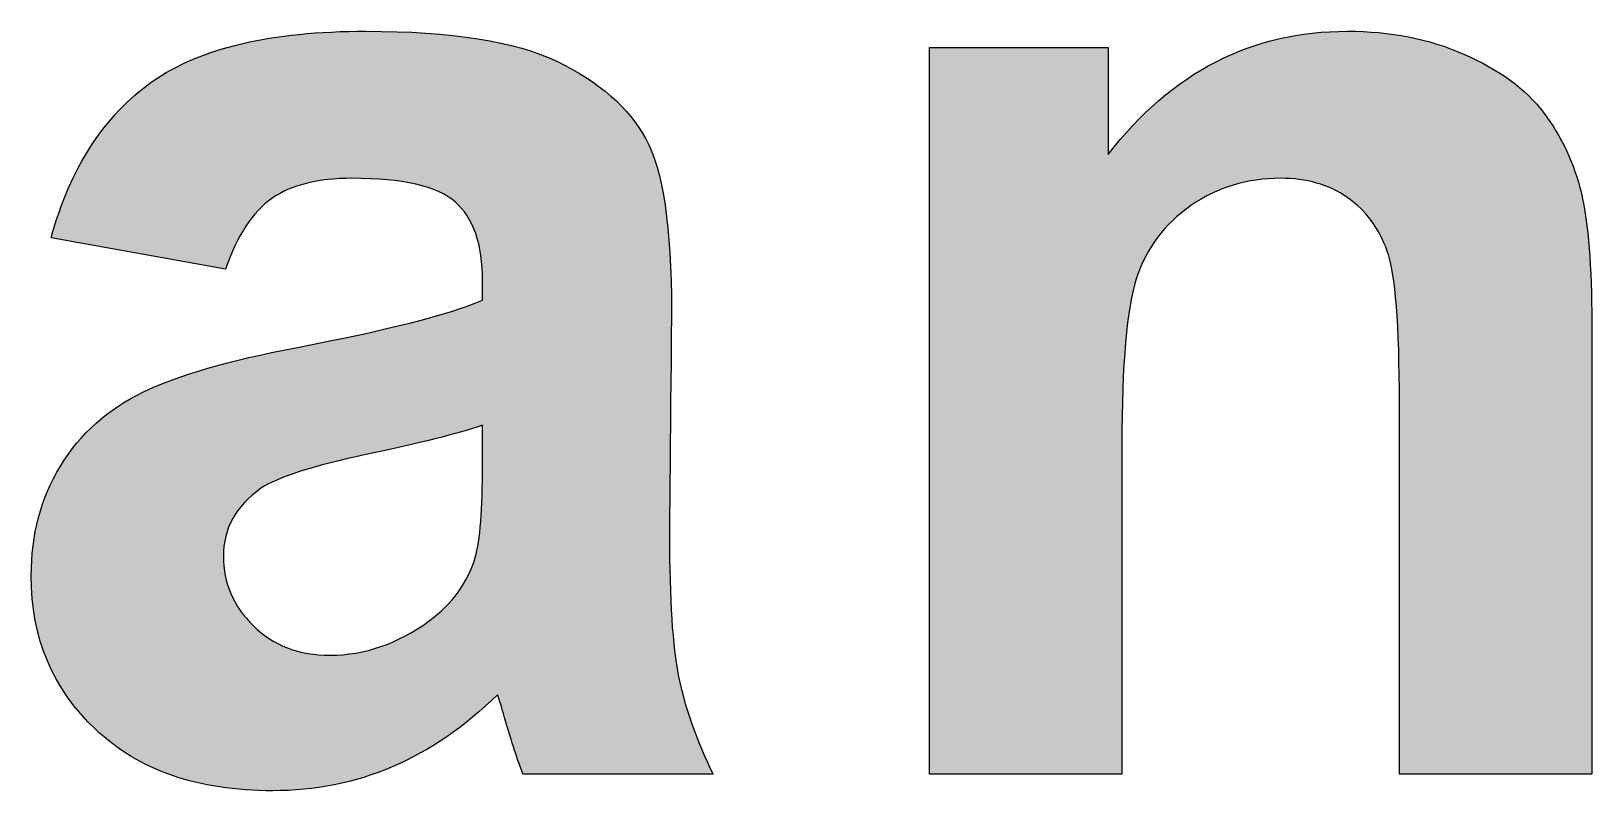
# Model space of a CAD drawing. Header units: millimetres. Extents: x 189 to 1029, y 82 to 676.
# Drawn here: x 929.598 to 933.763, y 103.301 to 105.327 of the extents above; entities that cross this region are included whole.
import ezdxf
from ezdxf.enums import TextEntityAlignment as Align

# ---------------------------------------------------------------- set-up
doc = ezdxf.new("R2010")
doc.units = ezdxf.units.MM
doc.header["$LTSCALE"] = 2
doc.layers.add('1粗实线', color=7, linetype='Continuous', lineweight=35)
doc.layers.add('5标注层', color=3, linetype='Continuous', lineweight=18)
doc.layers.add('6文本', color=2, linetype='Continuous')
doc.layers.add('图框层', color=7, linetype='Continuous')
doc.styles.add('文字', font='isocp.shx', dxfattribs={"bigfont": 'gbcbig.shx'})

# ---------------------------------------------------------------- blocks, each defined once
blk = doc.blocks.new('LOGO')
at = {"layer": '6文本'}
h = blk.add_hatch(color=2, dxfattribs=at)
h.dxf.hatch_style = 1
edge = h.paths.add_edge_path()
edge.add_spline(control_points=[(-43.7278, 6.6356), (-43.7505, 6.6772), (-43.7899, 6.7115), (-43.8459, 6.7388), (-43.8459, 6.7388)], knot_values=[0.16, 0.16, 0.16, 0.16, 0.2, 0.2, 0.2, 0.2, 0.2], degree=3, periodic=0)
edge.add_spline(control_points=[(-43.8459, 6.7388), (-43.9019, 6.7655), (-43.9871, 6.7791), (-44.1015, 6.7791), (-44.1015, 6.7791)], knot_values=[0.12, 0.12, 0.12, 0.12, 0.16, 0.16, 0.16, 0.16, 0.16], degree=3, periodic=0)
edge.add_spline(control_points=[(-44.1015, 6.7791), (-44.2275, 6.7791), (-44.3225, 6.7567), (-44.3865, 6.7119), (-44.3865, 6.7119)], knot_values=[0.08, 0.08, 0.08, 0.08, 0.12, 0.12, 0.12, 0.12, 0.12], degree=3, periodic=0)
edge.add_spline(control_points=[(-44.3865, 6.7119), (-44.4505, 6.6667), (-44.4956, 6.5972), (-44.5214, 6.5034), (-44.5214, 6.5034)], knot_values=[0.04, 0.04, 0.04, 0.04, 0.08, 0.08, 0.08, 0.08, 0.08], degree=3, periodic=0)
edge.add_spline(control_points=[(-44.5214, 6.5034), (-44.5214, 6.5034), (-44.2888, 6.4618), (-44.2888, 6.4618)], knot_values=[0, 0, 0, 0, 0.04, 0.04, 0.04, 0.04], degree=3, periodic=0)
edge.add_spline(control_points=[(-44.2888, 6.4618), (-44.2729, 6.5066), (-44.2524, 6.5379), (-44.2268, 6.5561), (-44.2268, 6.5561)], knot_values=[0.96, 0.96, 0.96, 0.96, 1, 1, 1, 1, 1], degree=3, periodic=0)
edge.add_spline(control_points=[(-44.2268, 6.5561), (-44.2014, 6.5739), (-44.1654, 6.5829), (-44.1201, 6.5829), (-44.1201, 6.5829), (-44.0522, 6.5829), (-44.0062, 6.5724), (-43.9821, 6.5514), (-43.9821, 6.5514)], knot_values=[0.88, 0.88, 0.88, 0.88, 0.92, 0.92, 0.92, 0.92, 0.96, 0.96, 0.96, 0.96, 0.96], degree=3, periodic=0)
edge.add_spline(control_points=[(-43.9821, 6.5514), (-43.9578, 6.5304), (-43.9457, 6.4952), (-43.9457, 6.4457), (-43.9457, 6.4457)], knot_values=[0.84, 0.84, 0.84, 0.84, 0.88, 0.88, 0.88, 0.88, 0.88], degree=3, periodic=0)
edge.add_spline(control_points=[(-43.9457, 6.4457), (-43.9457, 6.4457), (-43.9457, 6.4204), (-43.9457, 6.4204), (-43.9457, 6.4204)], knot_values=[0.8, 0.8, 0.8, 0.8, 0.84, 0.84, 0.84, 0.84, 0.84], degree=3, periodic=0)
edge.add_spline(control_points=[(-43.9457, 6.4204), (-43.9919, 6.4008), (-44.0748, 6.3798), (-44.195, 6.357), (-44.195, 6.357)], knot_values=[0.76, 0.76, 0.76, 0.76, 0.8, 0.8, 0.8, 0.8, 0.8], degree=3, periodic=0)
edge.add_spline(control_points=[(-44.195, 6.357), (-44.2835, 6.3401), (-44.3516, 6.3205), (-44.3988, 6.2977), (-44.3988, 6.2977)], knot_values=[0.72, 0.72, 0.72, 0.72, 0.76, 0.76, 0.76, 0.76, 0.76], degree=3, periodic=0)
edge.add_spline(control_points=[(-44.3988, 6.2977), (-44.446, 6.2749), (-44.4828, 6.2422), (-44.5089, 6.199), (-44.5089, 6.199)], knot_values=[0.68, 0.68, 0.68, 0.68, 0.72, 0.72, 0.72, 0.72, 0.72], degree=3, periodic=0)
edge.add_spline(control_points=[(-44.5089, 6.199), (-44.5352, 6.1563), (-44.5479, 6.1073), (-44.5479, 6.0528), (-44.5479, 6.0528), (-44.5479, 5.9698), (-44.5192, 5.9015), (-44.4617, 5.8476), (-44.4617, 5.8476)], knot_values=[0.6, 0.6, 0.6, 0.6, 0.64, 0.64, 0.64, 0.64, 0.68, 0.68, 0.68, 0.68, 0.68], degree=3, periodic=0)
edge.add_spline(control_points=[(-44.4617, 5.8476), (-44.4042, 5.7931), (-44.3256, 5.766), (-44.2257, 5.766), (-44.2257, 5.766), (-44.1692, 5.766), (-44.1161, 5.7764), (-44.0661, 5.798), (-44.0661, 5.798)], knot_values=[0.52, 0.52, 0.52, 0.52, 0.56, 0.56, 0.56, 0.56, 0.6, 0.6, 0.6, 0.6, 0.6], degree=3, periodic=0)
edge.add_spline(control_points=[(-44.0661, 5.798), (-44.016, 5.8191), (-43.9695, 5.8515), (-43.9257, 5.8941), (-43.9257, 5.8941)], knot_values=[0.48, 0.48, 0.48, 0.48, 0.52, 0.52, 0.52, 0.52, 0.52], degree=3, periodic=0)
edge.add_spline(control_points=[(-43.9257, 5.8941), (-43.9237, 5.8888), (-43.9205, 5.8786), (-43.9164, 5.8637), (-43.9164, 5.8637)], knot_values=[0.44, 0.44, 0.44, 0.44, 0.48, 0.48, 0.48, 0.48, 0.48], degree=3, periodic=0)
edge.add_spline(control_points=[(-43.9164, 5.8637), (-43.9066, 5.8303), (-43.8983, 5.8051), (-43.8918, 5.788), (-43.8918, 5.788)], knot_values=[0.4, 0.4, 0.4, 0.4, 0.44, 0.44, 0.44, 0.44, 0.44], degree=3, periodic=0)
edge.add_spline(control_points=[(-43.8918, 5.788), (-43.8918, 5.788), (-43.6381, 5.788), (-43.6381, 5.788), (-43.6381, 5.788)], knot_values=[0.36, 0.36, 0.36, 0.36, 0.4, 0.4, 0.4, 0.4, 0.4], degree=3, periodic=0)
edge.add_spline(control_points=[(-43.6381, 5.788), (-43.6605, 5.8342), (-43.6757, 5.8774), (-43.6841, 5.918), (-43.6841, 5.918)], knot_values=[0.32, 0.32, 0.32, 0.32, 0.36, 0.36, 0.36, 0.36, 0.36], degree=3, periodic=0)
edge.add_spline(control_points=[(-43.6841, 5.918), (-43.6923, 5.9584), (-43.6963, 6.0212), (-43.6963, 6.1068), (-43.6963, 6.1068)], knot_values=[0.28, 0.28, 0.28, 0.28, 0.32, 0.32, 0.32, 0.32, 0.32], degree=3, periodic=0)
edge.add_spline(control_points=[(-43.6963, 6.1068), (-43.6963, 6.1068), (-43.6936, 6.4061), (-43.6936, 6.4061), (-43.6936, 6.4061)], knot_values=[0.24, 0.24, 0.24, 0.24, 0.28, 0.28, 0.28, 0.28, 0.28], degree=3, periodic=0)
edge.add_spline(control_points=[(-43.6936, 6.4061), (-43.6936, 6.5172), (-43.705, 6.594), (-43.7278, 6.6356), (-43.7278, 6.6356)], knot_values=[0.2, 0.2, 0.2, 0.2, 0.24, 0.24, 0.24, 0.24, 0.24], degree=3, periodic=0)
edge = h.paths.add_edge_path(flags=16)
edge.add_spline(control_points=[(-43.9457, 6.2536), (-43.9457, 6.2536), (-43.9457, 6.2024), (-43.9457, 6.2024), (-43.9457, 6.2024)], knot_values=[0.9, 0.9, 0.9, 0.9, 1, 1, 1, 1, 1], degree=3, periodic=0)
edge.add_spline(control_points=[(-43.9457, 6.2024), (-43.9457, 6.1406), (-43.9488, 6.0995), (-43.9555, 6.0773), (-43.9555, 6.0773)], knot_values=[0.8, 0.8, 0.8, 0.8, 0.9, 0.9, 0.9, 0.9, 0.9], degree=3, periodic=0)
edge.add_spline(control_points=[(-43.9555, 6.0773), (-43.9654, 6.0437), (-43.9856, 6.0156), (-44.0168, 5.9925), (-44.0168, 5.9925)], knot_values=[0.7, 0.7, 0.7, 0.7, 0.8, 0.8, 0.8, 0.8, 0.8], degree=3, periodic=0)
edge.add_spline(control_points=[(-44.0168, 5.9925), (-44.0586, 5.9621), (-44.103, 5.9468), (-44.1492, 5.9468), (-44.1492, 5.9468), (-44.1544, 5.9468), (-44.1595, 5.947), (-44.1644, 5.9474)], knot_values=[0.587499, 0.587499, 0.587499, 0.587499, 0.687499, 0.687499, 0.687499, 0.687499, 0.7, 0.7, 0.7, 0.7], degree=3, periodic=0)
edge.add_spline(control_points=[(-44.1644, 5.9474), (-44.1693, 5.9478), (-44.1741, 5.9484), (-44.1789, 5.9492)], knot_values=[0.574999, 0.574999, 0.574999, 0.574999, 0.587499, 0.587499, 0.587499, 0.587499], degree=3, periodic=0)
edge.add_spline(control_points=[(-44.1789, 5.9492), (-44.1836, 5.95), (-44.1882, 5.951), (-44.1926, 5.9522)], knot_values=[0.5625, 0.5625, 0.5625, 0.5625, 0.574999, 0.574999, 0.574999, 0.574999], degree=3, periodic=0)
edge.add_spline(control_points=[(-44.1926, 5.9522), (-44.1994, 5.954), (-44.2058, 5.9563), (-44.212, 5.959)], knot_values=[0.54375, 0.54375, 0.54375, 0.54375, 0.5625, 0.5625, 0.5625, 0.5625], degree=3, periodic=0)
edge.add_spline(control_points=[(-44.212, 5.959), (-44.2162, 5.9609), (-44.2202, 5.9629), (-44.2241, 5.9651)], knot_values=[0.53125, 0.53125, 0.53125, 0.53125, 0.54375, 0.54375, 0.54375, 0.54375], degree=3, periodic=0)
edge.add_spline(control_points=[(-44.2241, 5.9651), (-44.228, 5.9674), (-44.2318, 5.9699), (-44.2355, 5.9725)], knot_values=[0.518751, 0.518751, 0.518751, 0.518751, 0.53125, 0.53125, 0.53125, 0.53125], degree=3, periodic=0)
edge.add_spline(control_points=[(-44.2355, 5.9725), (-44.2392, 5.9752), (-44.2428, 5.9781), (-44.2463, 5.9812)], knot_values=[0.506251, 0.506251, 0.506251, 0.506251, 0.518751, 0.518751, 0.518751, 0.518751], degree=3, periodic=0)
edge.add_spline(control_points=[(-44.2514, 5.986), (-44.2781, 6.0121), (-44.2915, 6.0433), (-44.2915, 6.079), (-44.2915, 6.079)], knot_values=[0.4, 0.4, 0.4, 0.4, 0.5, 0.5, 0.5, 0.5, 0.5], degree=3, periodic=0)
edge.add_spline(control_points=[(-44.2915, 6.079), (-44.2915, 6.1155), (-44.275, 6.1457), (-44.2414, 6.1694), (-44.2414, 6.1694)], knot_values=[0.3, 0.3, 0.3, 0.3, 0.4, 0.4, 0.4, 0.4, 0.4], degree=3, periodic=0)
edge.add_spline(control_points=[(-44.2414, 6.1694), (-44.2193, 6.1841), (-44.173, 6.199), (-44.1015, 6.2144), (-44.1015, 6.2144)], knot_values=[0.2, 0.2, 0.2, 0.2, 0.3, 0.3, 0.3, 0.3, 0.3], degree=3, periodic=0)
edge.add_spline(control_points=[(-44.1015, 6.2144), (-44.0306, 6.2295), (-43.9784, 6.2422), (-43.9457, 6.2536), (-43.9457, 6.2536)], knot_values=[0.1, 0.1, 0.1, 0.1, 0.2, 0.2, 0.2, 0.2, 0.2], degree=3, periodic=0)
h = blk.add_hatch(color=2, dxfattribs=at)
h.dxf.hatch_style = 1
edge = h.paths.add_edge_path()
edge.add_spline(control_points=[(-43.3493, 6.7574), (-43.3493, 6.7574), (-43.3493, 5.788), (-43.3493, 5.788), (-43.3493, 5.788)], knot_values=[0.526316, 0.526316, 0.526316, 0.526316, 0.578947, 0.578947, 0.578947, 0.578947, 0.578947], degree=3, periodic=0)
edge.add_spline(control_points=[(-43.3493, 5.788), (-43.3493, 5.788), (-43.0926, 5.788), (-43.0926, 5.788), (-43.0926, 5.788)], knot_values=[0.473684, 0.473684, 0.473684, 0.473684, 0.526316, 0.526316, 0.526316, 0.526316, 0.526316], degree=3, periodic=0)
edge.add_spline(control_points=[(-43.0926, 5.788), (-43.0926, 5.788), (-43.0926, 6.2267), (-43.0926, 6.2267), (-43.0926, 6.2267)], knot_values=[0.421053, 0.421053, 0.421053, 0.421053, 0.473684, 0.473684, 0.473684, 0.473684, 0.473684], degree=3, periodic=0)
edge.add_spline(control_points=[(-43.0926, 6.2267), (-43.0926, 6.3353), (-43.086, 6.4096), (-43.0731, 6.45), (-43.0731, 6.45)], knot_values=[0.368421, 0.368421, 0.368421, 0.368421, 0.421053, 0.421053, 0.421053, 0.421053, 0.421053], degree=3, periodic=0)
edge.add_spline(control_points=[(-43.0731, 6.45), (-43.0601, 6.4896), (-43.0356, 6.5222), (-43.0004, 6.5466), (-43.0004, 6.5466)], knot_values=[0.315789, 0.315789, 0.315789, 0.315789, 0.368421, 0.368421, 0.368421, 0.368421, 0.368421], degree=3, periodic=0)
edge.add_spline(control_points=[(-43.0004, 6.5466), (-42.9651, 6.5709), (-42.9252, 6.5829), (-42.881, 6.5829), (-42.881, 6.5829)], knot_values=[0.263158, 0.263158, 0.263158, 0.263158, 0.315789, 0.315789, 0.315789, 0.315789, 0.315789], degree=3, periodic=0)
edge.add_spline(control_points=[(-42.881, 6.5829), (-42.8463, 6.5829), (-42.8166, 6.5746), (-42.792, 6.5575), (-42.792, 6.5575)], knot_values=[0.210526, 0.210526, 0.210526, 0.210526, 0.263158, 0.263158, 0.263158, 0.263158, 0.263158], degree=3, periodic=0)
edge.add_spline(control_points=[(-42.792, 6.5575), (-42.7672, 6.5407), (-42.7494, 6.5164), (-42.7385, 6.4857), (-42.7385, 6.4857)], knot_values=[0.157895, 0.157895, 0.157895, 0.157895, 0.210526, 0.210526, 0.210526, 0.210526, 0.210526], degree=3, periodic=0)
edge.add_spline(control_points=[(-42.7385, 6.4857), (-42.7275, 6.4551), (-42.7223, 6.3873), (-42.7223, 6.2824), (-42.7223, 6.2824)], knot_values=[0.105263, 0.105263, 0.105263, 0.105263, 0.157895, 0.157895, 0.157895, 0.157895, 0.157895], degree=3, periodic=0)
edge.add_spline(control_points=[(-42.7223, 6.2824), (-42.7223, 6.2824), (-42.7223, 5.788), (-42.7223, 5.788), (-42.7223, 5.788)], knot_values=[0.052632, 0.052632, 0.052632, 0.052632, 0.105263, 0.105263, 0.105263, 0.105263, 0.105263], degree=3, periodic=0)
edge.add_spline(control_points=[(-42.7223, 5.788), (-42.7223, 5.788), (-42.4656, 5.788), (-42.4656, 5.788)], knot_values=[0, 0, 0, 0, 0.052632, 0.052632, 0.052632, 0.052632], degree=3, periodic=0)
edge.add_spline(control_points=[(-42.4656, 5.788), (-42.4656, 5.788), (-42.4656, 6.3904), (-42.4656, 6.3904), (-42.4656, 6.3904)], knot_values=[0.947368, 0.947368, 0.947368, 0.947368, 1, 1, 1, 1, 1], degree=3, periodic=0)
edge.add_spline(control_points=[(-42.4656, 6.3904), (-42.4656, 6.465), (-42.4702, 6.5227), (-42.4795, 6.5631), (-42.4795, 6.5631)], knot_values=[0.894737, 0.894737, 0.894737, 0.894737, 0.947368, 0.947368, 0.947368, 0.947368, 0.947368], degree=3, periodic=0)
edge.add_spline(control_points=[(-42.4795, 6.5631), (-42.4891, 6.6028), (-42.506, 6.6388), (-42.5301, 6.6707), (-42.5301, 6.6707)], knot_values=[0.842105, 0.842105, 0.842105, 0.842105, 0.894737, 0.894737, 0.894737, 0.894737, 0.894737], degree=3, periodic=0)
edge.add_spline(control_points=[(-42.5301, 6.6707), (-42.5538, 6.702), (-42.5895, 6.7282), (-42.6363, 6.7484), (-42.6363, 6.7484)], knot_values=[0.789474, 0.789474, 0.789474, 0.789474, 0.842105, 0.842105, 0.842105, 0.842105, 0.842105], degree=3, periodic=0)
edge.add_spline(control_points=[(-42.6363, 6.7484), (-42.683, 6.7693), (-42.7349, 6.7791), (-42.7914, 6.7791), (-42.7914, 6.7791), (-42.9197, 6.7791), (-43.0263, 6.7244), (-43.1109, 6.6147), (-43.1109, 6.6147)], knot_values=[0.684211, 0.684211, 0.684211, 0.684211, 0.736842, 0.736842, 0.736842, 0.736842, 0.789474, 0.789474, 0.789474, 0.789474, 0.789474], degree=3, periodic=0)
edge.add_spline(control_points=[(-43.1109, 6.6147), (-43.1109, 6.6147), (-43.1109, 6.7574), (-43.1109, 6.7574), (-43.1109, 6.7574)], knot_values=[0.631579, 0.631579, 0.631579, 0.631579, 0.684211, 0.684211, 0.684211, 0.684211, 0.684211], degree=3, periodic=0)
edge.add_spline(control_points=[(-43.1109, 6.7574), (-43.1109, 6.7574), (-43.3493, 6.7574), (-43.3493, 6.7574), (-43.3493, 6.7574)], knot_values=[0.578947, 0.578947, 0.578947, 0.578947, 0.631579, 0.631579, 0.631579, 0.631579, 0.631579], degree=3, periodic=0)
at = {"layer": '6文本', "color": 250}
for points, knots in [([(-44.3865, 6.7119), (-44.3865, 6.7119), (-44.3225, 6.7567), (-44.2275, 6.7791), (-44.1015, 6.7791)], [0.08, 0.08, 0.08, 0.08, 0.08000001, 0.12, 0.12, 0.12, 0.12]), ([(-44.1015, 6.7791), (-44.1015, 6.7791), (-43.9871, 6.7791), (-43.9019, 6.7655), (-43.8459, 6.7388)], [0.12, 0.12, 0.12, 0.12, 0.12000001, 0.16, 0.16, 0.16, 0.16]), ([(-43.1109, 6.6147), (-43.1109, 6.6147), (-43.0263, 6.7244), (-42.9197, 6.7791), (-42.7914, 6.7791), (-42.7914, 6.7791), (-42.7349, 6.7791), (-42.683, 6.7693), (-42.6363, 6.7484)], [0.6842105, 0.6842105, 0.6842105, 0.6842105, 0.6842105, 0.7368421, 0.7368421, 0.7368421, 0.7368421, 0.7894737, 0.7894737, 0.7894737, 0.7894737]), ([(-43.3493, 5.788), (-43.3493, 5.788), (-43.3493, 5.788), (-43.3493, 6.7574), (-43.3493, 6.7574)], [0.52631579, 0.52631579, 0.52631579, 0.52631579, 0.5263158, 0.57894737, 0.57894737, 0.57894737, 0.57894737]), ([(-43.3493, 6.7574), (-43.3493, 6.7574), (-43.3493, 6.7574), (-43.1109, 6.7574), (-43.1109, 6.7574)], [0.57894737, 0.57894737, 0.57894737, 0.57894737, 0.57894738, 0.63157895, 0.63157895, 0.63157895, 0.63157895]), ([(-43.1109, 6.7574), (-43.1109, 6.7574), (-43.1109, 6.7574), (-43.1109, 6.6147), (-43.1109, 6.6147)], [0.63157895, 0.63157895, 0.63157895, 0.63157895, 0.63157896, 0.68421053, 0.68421053, 0.68421053, 0.68421053]), ([(-42.6363, 6.7484), (-42.6363, 6.7484), (-42.5895, 6.7282), (-42.5538, 6.702), (-42.5301, 6.6707)], [0.78947368, 0.78947368, 0.78947368, 0.78947368, 0.78947369, 0.84210526, 0.84210526, 0.84210526, 0.84210526]), ([(-43.8459, 6.7388), (-43.8459, 6.7388), (-43.7899, 6.7115), (-43.7505, 6.6772), (-43.7278, 6.6356)], [0.16, 0.16, 0.16, 0.16, 0.16000001, 0.2, 0.2, 0.2, 0.2]), ([(-44.5214, 6.5034), (-44.5214, 6.5034), (-44.4956, 6.5972), (-44.4505, 6.6667), (-44.3865, 6.7119)], [0.04, 0.04, 0.04, 0.04, 0.04000001, 0.08, 0.08, 0.08, 0.08]), ([(-42.5301, 6.6707), (-42.5301, 6.6707), (-42.506, 6.6388), (-42.4891, 6.6028), (-42.4795, 6.5631)], [0.84210526, 0.84210526, 0.84210526, 0.84210526, 0.84210527, 0.89473684, 0.89473684, 0.89473684, 0.89473684]), ([(-43.7278, 6.6356), (-43.7278, 6.6356), (-43.705, 6.594), (-43.6936, 6.5172), (-43.6936, 6.4061)], [0.2, 0.2, 0.2, 0.2, 0.20000001, 0.24, 0.24, 0.24, 0.24]), ([(-43.9821, 6.5514), (-43.9821, 6.5514), (-44.0062, 6.5724), (-44.0522, 6.5829), (-44.1201, 6.5829), (-44.1201, 6.5829), (-44.1654, 6.5829), (-44.2014, 6.5739), (-44.2268, 6.5561)], [0.88, 0.88, 0.88, 0.88, 0.88000001, 0.92, 0.92, 0.92, 0.92000001, 0.96, 0.96, 0.96, 0.96]), ([(-42.881, 6.5829), (-42.881, 6.5829), (-42.9252, 6.5829), (-42.9651, 6.5709), (-43.0004, 6.5466)], [0.26315789, 0.26315789, 0.26315789, 0.26315789, 0.2631579, 0.31578947, 0.31578947, 0.31578947, 0.31578947]), ([(-42.792, 6.5575), (-42.792, 6.5575), (-42.8166, 6.5746), (-42.8463, 6.5829), (-42.881, 6.5829)], [0.21052632, 0.21052632, 0.21052632, 0.21052632, 0.21052633, 0.26315789, 0.26315789, 0.26315789, 0.26315789]), ([(-42.4795, 6.5631), (-42.4795, 6.5631), (-42.4702, 6.5227), (-42.4656, 6.465), (-42.4656, 6.3904)], [0.89473684, 0.89473684, 0.89473684, 0.89473684, 0.89473685, 0.94736842, 0.94736842, 0.94736842, 0.94736842]), ([(-44.2268, 6.5561), (-44.2268, 6.5561), (-44.2524, 6.5379), (-44.2729, 6.5066), (-44.2888, 6.4618)], [0.96, 0.96, 0.96, 0.96, 0.96000001, 1, 1, 1, 1]), ([(-43.9457, 6.4457), (-43.9457, 6.4457), (-43.9457, 6.4952), (-43.9578, 6.5304), (-43.9821, 6.5514)], [0.84, 0.84, 0.84, 0.84, 0.84000001, 0.88, 0.88, 0.88, 0.88]), ([(-43.0004, 6.5466), (-43.0004, 6.5466), (-43.0356, 6.5222), (-43.0601, 6.4896), (-43.0731, 6.45)], [0.31578947, 0.31578947, 0.31578947, 0.31578947, 0.31578948, 0.36842105, 0.36842105, 0.36842105, 0.36842105]), ([(-42.7385, 6.4857), (-42.7385, 6.4857), (-42.7494, 6.5164), (-42.7672, 6.5407), (-42.792, 6.5575)], [0.15789474, 0.15789474, 0.15789474, 0.15789474, 0.15789475, 0.21052632, 0.21052632, 0.21052632, 0.21052632]), ([(-42.7223, 6.2824), (-42.7223, 6.2824), (-42.7223, 6.3873), (-42.7275, 6.4551), (-42.7385, 6.4857)], [0.10526316, 0.10526316, 0.10526316, 0.10526316, 0.10526317, 0.15789474, 0.15789474, 0.15789474, 0.15789474]), ([(-43.9457, 6.4204), (-43.9457, 6.4204), (-43.9457, 6.4204), (-43.9457, 6.4457), (-43.9457, 6.4457)], [0.8, 0.8, 0.8, 0.8, 0.80000001, 0.84, 0.84, 0.84, 0.84]), ([(-43.0731, 6.45), (-43.0731, 6.45), (-43.086, 6.4096), (-43.0926, 6.3353), (-43.0926, 6.2267)], [0.36842105, 0.36842105, 0.36842105, 0.36842105, 0.36842106, 0.42105263, 0.42105263, 0.42105263, 0.42105263]), ([(-44.195, 6.357), (-44.195, 6.357), (-44.0748, 6.3798), (-43.9919, 6.4008), (-43.9457, 6.4204)], [0.76, 0.76, 0.76, 0.76, 0.76000001, 0.8, 0.8, 0.8, 0.8]), ([(-43.6936, 6.4061), (-43.6936, 6.4061), (-43.6936, 6.4061), (-43.6963, 6.1068), (-43.6963, 6.1068)], [0.24, 0.24, 0.24, 0.24, 0.24000001, 0.28, 0.28, 0.28, 0.28]), ([(-42.4656, 6.3904), (-42.4656, 6.3904), (-42.4656, 6.3904), (-42.4656, 5.788), (-42.4656, 5.788)], [0.94736842, 0.94736842, 0.94736842, 0.94736842, 0.94736843, 1, 1, 1, 1]), ([(-44.3988, 6.2977), (-44.3988, 6.2977), (-44.3516, 6.3205), (-44.2835, 6.3401), (-44.195, 6.357)], [0.72, 0.72, 0.72, 0.72, 0.72000001, 0.76, 0.76, 0.76, 0.76]), ([(-44.5089, 6.199), (-44.5089, 6.199), (-44.4828, 6.2422), (-44.446, 6.2749), (-44.3988, 6.2977)], [0.68, 0.68, 0.68, 0.68, 0.68000001, 0.72, 0.72, 0.72, 0.72]), ([(-42.7223, 5.788), (-42.7223, 5.788), (-42.7223, 5.788), (-42.7223, 6.2824), (-42.7223, 6.2824)], [0.05263158, 0.05263158, 0.05263158, 0.05263158, 0.05263159, 0.10526316, 0.10526316, 0.10526316, 0.10526316]), ([(-43.9457, 6.2536), (-43.9457, 6.2536), (-43.9784, 6.2422), (-44.0306, 6.2295), (-44.1015, 6.2144)], [0.1, 0.1, 0.1, 0.1, 0.1, 0.2, 0.2, 0.2, 0.2]), ([(-43.9457, 6.2024), (-43.9457, 6.2024), (-43.9457, 6.2024), (-43.9457, 6.2536), (-43.9457, 6.2536)], [0.9, 0.9, 0.9, 0.9, 0.9, 1, 1, 1, 1]), ([(-43.0926, 6.2267), (-43.0926, 6.2267), (-43.0926, 6.2267), (-43.0926, 5.788), (-43.0926, 5.788)], [0.42105263, 0.42105263, 0.42105263, 0.42105263, 0.42105264, 0.47368421, 0.47368421, 0.47368421, 0.47368421]), ([(-44.1015, 6.2144), (-44.1015, 6.2144), (-44.173, 6.199), (-44.2193, 6.1841), (-44.2414, 6.1694)], [0.2, 0.2, 0.2, 0.2, 0.2, 0.3, 0.3, 0.3, 0.3]), ([(-44.4617, 5.8476), (-44.4617, 5.8476), (-44.5192, 5.9015), (-44.5479, 5.9698), (-44.5479, 6.0528), (-44.5479, 6.0528), (-44.5479, 6.1073), (-44.5352, 6.1563), (-44.5089, 6.199)], [0.6, 0.6, 0.6, 0.6, 0.60000001, 0.64, 0.64, 0.64, 0.64000001, 0.68, 0.68, 0.68, 0.68]), ([(-43.9555, 6.0773), (-43.9555, 6.0773), (-43.9488, 6.0995), (-43.9457, 6.1406), (-43.9457, 6.2024)], [0.8, 0.8, 0.8, 0.8, 0.8, 0.9, 0.9, 0.9, 0.9]), ([(-44.2414, 6.1694), (-44.2414, 6.1694), (-44.275, 6.1457), (-44.2915, 6.1155), (-44.2915, 6.079)], [0.3, 0.3, 0.3, 0.3, 0.3, 0.4, 0.4, 0.4, 0.4]), ([(-43.6963, 6.1068), (-43.6963, 6.1068), (-43.6963, 6.0212), (-43.6923, 5.9584), (-43.6841, 5.918)], [0.28, 0.28, 0.28, 0.28, 0.28000001, 0.32, 0.32, 0.32, 0.32]), ([(-44.2915, 6.079), (-44.2915, 6.079), (-44.2915, 6.0433), (-44.2781, 6.0121), (-44.2514, 5.986)], [0.4, 0.4, 0.4, 0.4, 0.40000001, 0.5, 0.5, 0.5, 0.5]), ([(-44.0168, 5.9925), (-44.0168, 5.9925), (-43.9856, 6.0156), (-43.9654, 6.0437), (-43.9555, 6.0773)], [0.7, 0.7, 0.7, 0.7, 0.7, 0.8, 0.8, 0.8, 0.8]), ([(-44.2514, 5.986), (-44.2514, 5.986), (-44.2245, 5.9594), (-44.1906, 5.9468), (-44.1492, 5.9468), (-44.1492, 5.9468), (-44.103, 5.9468), (-44.0586, 5.9621), (-44.0168, 5.9925)], [0.5, 0.5, 0.5, 0.5, 0.5, 0.6, 0.6, 0.6, 0.6, 0.7, 0.7, 0.7, 0.7]), ([(-43.6841, 5.918), (-43.6841, 5.918), (-43.6757, 5.8774), (-43.6605, 5.8342), (-43.6381, 5.788)], [0.32, 0.32, 0.32, 0.32, 0.32000001, 0.36, 0.36, 0.36, 0.36]), ([(-43.9257, 5.8941), (-43.9257, 5.8941), (-43.9695, 5.8515), (-44.016, 5.8191), (-44.0661, 5.798)], [0.48, 0.48, 0.48, 0.48, 0.48000001, 0.52, 0.52, 0.52, 0.52]), ([(-43.9164, 5.8637), (-43.9164, 5.8637), (-43.9205, 5.8786), (-43.9237, 5.8888), (-43.9257, 5.8941)], [0.44, 0.44, 0.44, 0.44, 0.44000001, 0.48, 0.48, 0.48, 0.48]), ([(-43.8918, 5.788), (-43.8918, 5.788), (-43.8983, 5.8051), (-43.9066, 5.8303), (-43.9164, 5.8637)], [0.4, 0.4, 0.4, 0.4, 0.40000001, 0.44, 0.44, 0.44, 0.44]), ([(-44.0661, 5.798), (-44.0661, 5.798), (-44.1161, 5.7764), (-44.1692, 5.766), (-44.2257, 5.766), (-44.2257, 5.766), (-44.3256, 5.766), (-44.4042, 5.7931), (-44.4617, 5.8476)], [0.52, 0.52, 0.52, 0.52, 0.52000001, 0.56, 0.56, 0.56, 0.56000001, 0.6, 0.6, 0.6, 0.6]), ([(-43.6381, 5.788), (-43.6381, 5.788), (-43.6381, 5.788), (-43.8918, 5.788), (-43.8918, 5.788)], [0.36, 0.36, 0.36, 0.36, 0.36000001, 0.4, 0.4, 0.4, 0.4]), ([(-43.0926, 5.788), (-43.0926, 5.788), (-43.0926, 5.788), (-43.3493, 5.788), (-43.3493, 5.788)], [0.47368421, 0.47368421, 0.47368421, 0.47368421, 0.47368422, 0.52631579, 0.52631579, 0.52631579, 0.52631579])]:
    blk.add_open_spline(points, degree=3, knots=knots, dxfattribs=at)
for points in [[(-44.2888, 6.4618), (-44.2888, 6.4618), (-44.5214, 6.5034), (-44.5214, 6.5034)], [(-42.4656, 5.788), (-42.4656, 5.788), (-42.7223, 5.788), (-42.7223, 5.788)]]:
    blk.add_open_spline(points, degree=3, dxfattribs=at)
blk = doc.blocks.new('ZwmFrameMain_上海电机厂有限公司')
at = {"layer": '1粗实线'}
blk.add_blockref('LOGO', (0, 0), dxfattribs=at)
at = {"layer": '5标注层', "style": '文字'}
for tag, height, width, p, p2 in [('更改文件号', 2.5, 1.899602, (-163.8741, 49.6751), (-148.3409, 49.6751)), ('标记', 2.5, 2.4576, (-180, 49.6751), (-172, 49.6751)), ('处数', 2.5, 2.470054, (-171.9762, 49.6751), (-164, 49.6751)), ('修改签名', 2.5, 2.402886, (-147.9073, 49.6751), (-132.4513, 49.6751)), ('修改日期', 2.5, 2.4576, (-132, 49.6751), (-116, 49.6751)), ('零组件图号', 5, 2.568153, (-42, 41.644), (0, 41.644)), ('零组件名称', 5, 2.551899, (-100, 41.2156), (-58, 41.2156)), ('设计姓名', 2.5, 1.81399, (-146.6893, 37.4905), (-135.0212, 37.4905)), ('设计工号', 2.5, 1.553239, (-161.2503, 37.4905), (-151.138, 37.4905)), ('设计日期', 2.5, 1.957612, (-131.0564, 37.4905), (-118.3115, 37.4905)), ('材料代码', 3.5, 4.55336, (-100, 31.717), (-58, 31.717)), ('版本', 3.5, 1.25, (-11.4307, 31.3265), (-6.837, 31.3265)), ('校对工号', 2.5, 1.553239, (-161.2503, 31.4905), (-151.138, 31.4905)), ('校对姓名', 2.5, 1.81399, (-146.6893, 31.4905), (-135.0212, 31.4905)), ('校对日期', 2.5, 1.957612, (-131.0564, 31.4905), (-118.3115, 31.4905)), ('材料名称', 3.5, 4.60332, (-100.293, 24.472), (-58, 24.472)), ('审查工号', 2.5, 1.553239, (-161.2503, 25.4905), (-151.138, 25.4905)), ('审查姓名', 2.5, 1.81399, (-146.6893, 25.4905), (-135.0212, 25.4905)), ('审查日期', 2.5, 1.957612, (-131.0564, 25.4905), (-118.3115, 25.4905)), ('标准检查工号', 2.5, 1.027275, (-161.2503, 19.4905), (-151.138, 19.4905)), ('标准检查姓名', 2.5, 1.194815, (-146.6893, 19.4905), (-135.0212, 19.4905)), ('标准检查日期', 2.5, 1.294717, (-131.0564, 19.4905), (-118.3115, 19.4905)), ('比例', 3.5, 3.121951, (-72, 13.1788), (-58, 13.1788)), ('会签工号', 2.5, 1.553239, (-161.2503, 13.4905), (-151.138, 13.4905)), ('会签姓名', 2.5, 1.81399, (-146.6893, 13.4905), (-135.0212, 13.4905)), ('会签日期', 2.5, 1.957612, (-131.0564, 13.4905), (-118.3115, 13.4905)), ('第几张', 2.5, 5.565476, (-67.3544, 8.9473), (-62.4846, 8.9473)), ('共几张', 2.5, 5.565476, (-81.3232, 8.9397), (-76.4535, 8.9397)), ('审定工号', 2.5, 1.553239, (-161.2503, 7.4905), (-151.138, 7.4905)), ('审定姓名', 2.5, 1.81399, (-146.6893, 7.4905), (-135.0212, 7.4905)), ('审定日期', 2.5, 1.957612, (-131.0564, 7.4905), (-118.3115, 7.4905))]:
    blk.add_attdef(tag, text='', height=height, dxfattribs=dict(at, width=width)).set_placement(p, p2, align=Align.FIT)
for tag, height, p, p2 in [('特征码', 3.5, (-37.4307, 28.3265), (-30.5401, 28.3265)), ('重量', 3.5, (-11.4307, 25.3265), (-6.9099, 25.3265)), ('图幅', 3.5, (-95.5808, 7.5291), (-91.1329, 7.5291)), ('备注', 2.5, (-88.7572, 1.8285), (-85.502, 1.8285))]:
    blk.add_attdef(tag, text='', height=height, dxfattribs=at).set_placement(p, p2, align=Align.FIT)

msp = doc.modelspace()

# ---------------------------------------------------------------- block references
at = {"layer": '图框层', "xscale": 2, "yscale": 2, "zscale": 2}
msp.add_blockref('ZwmFrameMain_上海电机厂有限公司', (1018.6943, 91.7689), dxfattribs=at)

doc.saveas('drawing.dxf')
